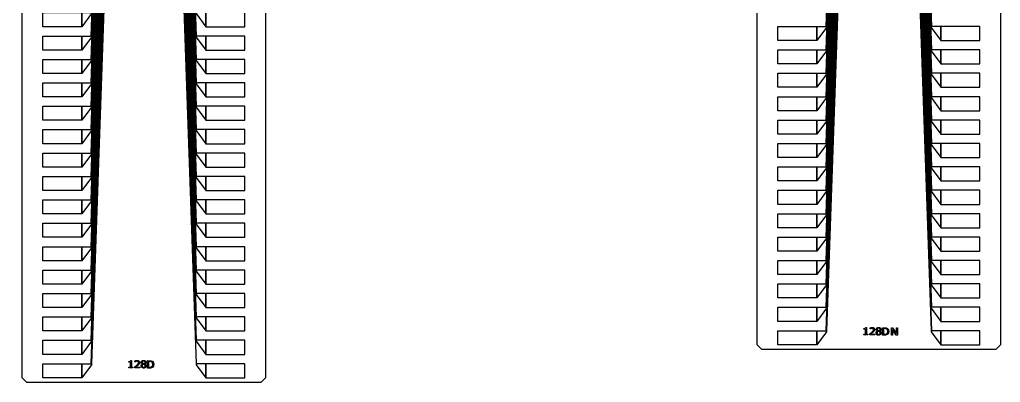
# Model space of a CAD drawing. Header units: inches. Extents: x 106592 to 209533, y 57057 to 74911.
# Drawn here: x 151738 to 156002, y 57127 to 58702 of the extents above; entities that cross this region are included whole.
import ezdxf

# ---------------------------------------------------------------- set-up
doc = ezdxf.new("R2010")
doc.units = ezdxf.units.IN
doc.header["$MEASUREMENT"] = 0
for name, color, linetype in [('metal', 221, 'Continuous'), ('nitride window', 40, 'Continuous'), ('profile', 140, 'Continuous')]:
    doc.layers.add(name, color=color, linetype=linetype)

msp = doc.modelspace()

# ---------------------------------------------------------------- linework, layer by layer
at = {"layer": 'metal'}
for points in [[(155439.2, 63841.8), (155440.8, 63841.8), (155246, 58367.1), (155243.9, 58367.1)], [(155246, 58468.7), (155243.9, 58468.7), (155436, 63841.8), (155437.6, 63841.8)], [(155432.8, 63841.8), (155434.4, 63841.8), (155246, 58570.3), (155243.9, 58570.3)], [(155246, 58671.9), (155243.9, 58671.9), (155429.6, 63841.8), (155431.2, 63841.8)], [(155442.4, 63841.8), (155444, 63841.8), (155246, 58265.5), (155243.9, 58265.5)], [(155445.6, 63841.8), (155447.2, 63841.8), (155246, 58163.9), (155243.9, 58163.9)], [(155471.2, 63841.8), (155472.8, 63841.8), (155246, 57351.1), (155243.9, 57351.1)], [(155468, 63841.8), (155469.6, 63841.8), (155246, 57452.7), (155243.9, 57452.7)], [(155448.8, 63841.8), (155450.4, 63841.8), (155246, 58062.3), (155243.9, 58062.3)], [(155246, 57960.7), (155243.9, 57960.7), (155452, 63841.8), (155453.6, 63841.8)], [(155246, 57859.1), (155243.9, 57859.1), (155455.2, 63841.8), (155456.8, 63841.8)], [(155458.4, 63841.8), (155460, 63841.8), (155246, 57757.5), (155243.9, 57757.5)], [(155246, 57655.9), (155243.9, 57655.9), (155461.6, 63841.8), (155463.2, 63841.8)], [(155464.8, 63841.8), (155466.4, 63841.8), (155246, 57554.3), (155243.9, 57554.3)], [(155476, 63841.8), (155474.4, 63841.8), (155701.1, 57351.1), (155703.2, 57351.1)], [(155479.2, 63841.8), (155477.6, 63841.8), (155701.1, 57452.7), (155703.2, 57452.7)], [(155482.4, 63841.8), (155480.8, 63841.8), (155701.1, 57554.3), (155703.2, 57554.3)], [(155701.1, 57655.9), (155703.2, 57655.9), (155485.6, 63841.8), (155484, 63841.8)], [(155488.8, 63841.8), (155487.2, 63841.8), (155701.1, 57757.5), (155703.2, 57757.5)], [(155701.1, 57859.1), (155703.2, 57859.1), (155492, 63841.8), (155490.4, 63841.8)], [(155701.1, 57960.7), (155703.2, 57960.7), (155495.2, 63841.8), (155493.6, 63841.8)], [(155498.4, 63841.8), (155496.8, 63841.8), (155701.1, 58062.3), (155703.2, 58062.3)], [(155501.6, 63841.8), (155500, 63841.8), (155701.1, 58163.9), (155703.2, 58163.9)], [(155504.8, 63841.8), (155503.2, 63841.8), (155701.1, 58265.5), (155703.2, 58265.5)], [(155508, 63841.8), (155506.4, 63841.8), (155701.1, 58367.1), (155703.2, 58367.1)], [(155701.1, 58468.7), (155703.2, 58468.7), (155511.2, 63841.8), (155509.6, 63841.8)], [(155514.4, 63841.8), (155512.8, 63841.8), (155701.1, 58570.3), (155703.2, 58570.3)], [(155701.1, 58671.9), (155703.2, 58671.9), (155517.6, 63841.8), (155516, 63841.8)], [(152244.1, 63698.7), (152245.7, 63698.7), (152050.9, 58224), (152048.8, 58224)], [(152050.9, 58325.6), (152048.8, 58325.6), (152240.9, 63698.7), (152242.5, 63698.7)], [(152237.7, 63698.7), (152239.3, 63698.7), (152050.9, 58427.2), (152048.8, 58427.2)], [(152050.9, 58528.8), (152048.8, 58528.8), (152234.5, 63698.7), (152236.1, 63698.7)], [(152050.9, 58630.4), (152048.8, 58630.4), (152231.3, 63698.7), (152232.9, 63698.7)], [(152247.3, 63698.7), (152248.9, 63698.7), (152050.9, 58122.4), (152048.8, 58122.4)], [(152250.5, 63698.7), (152252.1, 63698.7), (152050.9, 58020.8), (152048.8, 58020.8)], [(152276.1, 63698.7), (152277.7, 63698.7), (152050.9, 57207.9), (152048.8, 57207.9)], [(152272.9, 63698.7), (152274.5, 63698.7), (152050.9, 57309.6), (152048.8, 57309.6)], [(152253.7, 63698.7), (152255.3, 63698.7), (152050.9, 57919.2), (152048.8, 57919.2)], [(152050.9, 57817.6), (152048.8, 57817.6), (152256.9, 63698.7), (152258.5, 63698.7)], [(152050.9, 57716), (152048.8, 57716), (152260.1, 63698.7), (152261.7, 63698.7)], [(152263.3, 63698.7), (152264.9, 63698.7), (152050.9, 57614.4), (152048.8, 57614.4)], [(152050.9, 57512.8), (152048.8, 57512.8), (152266.5, 63698.7), (152268.1, 63698.7)], [(152269.7, 63698.7), (152271.3, 63698.7), (152050.9, 57411.2), (152048.8, 57411.2)], [(152280.9, 63698.7), (152279.3, 63698.7), (152506, 57207.9), (152508.1, 57207.9)], [(152284.1, 63698.7), (152282.5, 63698.7), (152506, 57309.6), (152508.1, 57309.6)], [(152287.3, 63698.7), (152285.7, 63698.7), (152506, 57411.2), (152508.1, 57411.2)], [(152506, 57512.8), (152508.1, 57512.8), (152290.5, 63698.7), (152288.9, 63698.7)], [(152293.7, 63698.7), (152292.1, 63698.7), (152506, 57614.4), (152508.1, 57614.4)], [(152506, 57716), (152508.1, 57716), (152296.9, 63698.7), (152295.3, 63698.7)], [(152506, 57817.6), (152508.1, 57817.6), (152300.1, 63698.7), (152298.5, 63698.7)], [(152303.3, 63698.7), (152301.7, 63698.7), (152506, 57919.2), (152508.1, 57919.2)], [(152306.5, 63698.7), (152304.9, 63698.7), (152506, 58020.8), (152508.1, 58020.8)], [(152309.7, 63698.7), (152308.1, 63698.7), (152506, 58122.4), (152508.1, 58122.4)], [(152312.9, 63698.7), (152311.3, 63698.7), (152506, 58224), (152508.1, 58224)], [(152506, 58325.6), (152508.1, 58325.6), (152316.1, 63698.7), (152314.5, 63698.7)], [(152319.3, 63698.7), (152317.7, 63698.7), (152506, 58427.2), (152508.1, 58427.2)], [(152506, 58528.8), (152508.1, 58528.8), (152322.5, 63698.7), (152320.9, 63698.7)], [(152506, 58630.4), (152508.1, 58630.4), (152325.7, 63698.7), (152324.1, 63698.7)], [(151839.3, 58732), (152008.6, 58732), (152008.6, 58671), (151839.3, 58671)], [(152008.6, 58671), (152008.6, 58732), (152050.9, 58732), (152050.9, 58727.8), (152008.6, 58671)], [(152548.4, 58671), (152548.4, 58732), (152506, 58732), (152506, 58727.8), (152548.4, 58671)], [(152717.7, 58732), (152548.4, 58732), (152548.4, 58671), (152717.7, 58671)], [(155034.3, 58671.9), (155203.7, 58671.9), (155203.7, 58611), (155034.3, 58611)], [(155203.7, 58611), (155203.7, 58671.9), (155246, 58671.9), (155246, 58667.7), (155203.7, 58611)], [(155743.4, 58611), (155743.4, 58671.9), (155701.1, 58671.9), (155701.1, 58667.7), (155743.4, 58611)], [(155912.8, 58671.9), (155743.4, 58671.9), (155743.4, 58611), (155912.8, 58611)], [(151839.3, 58630.4), (152008.6, 58630.4), (152008.6, 58569.4), (151839.3, 58569.4)], [(152008.6, 58569.4), (152008.6, 58630.4), (152050.9, 58630.4), (152050.9, 58626.2), (152008.6, 58569.4)], [(152548.4, 58569.4), (152548.4, 58630.4), (152506, 58630.4), (152506, 58626.2), (152548.4, 58569.4)], [(152717.7, 58630.4), (152548.4, 58630.4), (152548.4, 58569.4), (152717.7, 58569.4)], [(155034.3, 58570.3), (155203.7, 58570.3), (155203.7, 58509.4), (155034.3, 58509.4)], [(155203.7, 58509.4), (155203.7, 58570.3), (155246, 58570.3), (155246, 58566.1), (155203.7, 58509.4)], [(155743.4, 58509.4), (155743.4, 58570.3), (155701.1, 58570.3), (155701.1, 58566.1), (155743.4, 58509.4)], [(155912.8, 58570.3), (155743.4, 58570.3), (155743.4, 58509.4), (155912.8, 58509.4)], [(151839.3, 58528.8), (152008.6, 58528.8), (152008.6, 58467.8), (151839.3, 58467.8)], [(152008.6, 58467.8), (152008.6, 58528.8), (152050.9, 58528.8), (152050.9, 58524.6), (152008.6, 58467.8)], [(152548.4, 58467.8), (152548.4, 58528.8), (152506, 58528.8), (152506, 58524.6), (152548.4, 58467.8)], [(152717.7, 58528.8), (152548.4, 58528.8), (152548.4, 58467.8), (152717.7, 58467.8)], [(155034.3, 58468.7), (155203.7, 58468.7), (155203.7, 58407.8), (155034.3, 58407.8)], [(155203.7, 58407.8), (155203.7, 58468.7), (155246, 58468.7), (155246, 58464.5), (155203.7, 58407.8)], [(155743.4, 58407.8), (155743.4, 58468.7), (155701.1, 58468.7), (155701.1, 58464.5), (155743.4, 58407.8)], [(155912.8, 58468.7), (155743.4, 58468.7), (155743.4, 58407.8), (155912.8, 58407.8)], [(151839.3, 58427.2), (152008.6, 58427.2), (152008.6, 58366.2), (151839.3, 58366.2)], [(152008.6, 58366.2), (152008.6, 58427.2), (152050.9, 58427.2), (152050.9, 58423), (152008.6, 58366.2)], [(152548.4, 58366.2), (152548.4, 58427.2), (152506, 58427.2), (152506, 58423), (152548.4, 58366.2)], [(152717.7, 58427.2), (152548.4, 58427.2), (152548.4, 58366.2), (152717.7, 58366.2)], [(155034.3, 58367.1), (155203.7, 58367.1), (155203.7, 58306.1), (155034.3, 58306.1)], [(155203.7, 58306.1), (155203.7, 58367.1), (155246, 58367.1), (155246, 58362.9), (155203.7, 58306.1)], [(155743.4, 58306.1), (155743.4, 58367.1), (155701.1, 58367.1), (155701.1, 58362.9), (155743.4, 58306.1)], [(155912.8, 58367.1), (155743.4, 58367.1), (155743.4, 58306.1), (155912.8, 58306.1)], [(151839.3, 58325.6), (152008.6, 58325.6), (152008.6, 58264.6), (151839.3, 58264.6)], [(152008.6, 58264.6), (152008.6, 58325.6), (152050.9, 58325.6), (152050.9, 58321.4), (152008.6, 58264.6)], [(152548.4, 58264.6), (152548.4, 58325.6), (152506, 58325.6), (152506, 58321.4), (152548.4, 58264.6)], [(152717.7, 58325.6), (152548.4, 58325.6), (152548.4, 58264.6), (152717.7, 58264.6)], [(155034.3, 58265.5), (155203.7, 58265.5), (155203.7, 58204.5), (155034.3, 58204.5)], [(155203.7, 58204.5), (155203.7, 58265.5), (155246, 58265.5), (155246, 58261.3), (155203.7, 58204.5)], [(155743.4, 58204.5), (155743.4, 58265.5), (155701.1, 58265.5), (155701.1, 58261.3), (155743.4, 58204.5)], [(155912.8, 58265.5), (155743.4, 58265.5), (155743.4, 58204.5), (155912.8, 58204.5)], [(151839.3, 58224), (152008.6, 58224), (152008.6, 58163), (151839.3, 58163)], [(152008.6, 58163), (152008.6, 58224), (152050.9, 58224), (152050.9, 58219.8), (152008.6, 58163)], [(152548.4, 58163), (152548.4, 58224), (152506, 58224), (152506, 58219.8), (152548.4, 58163)], [(152717.7, 58224), (152548.4, 58224), (152548.4, 58163), (152717.7, 58163)], [(155034.3, 58163.9), (155203.7, 58163.9), (155203.7, 58102.9), (155034.3, 58102.9)], [(155203.7, 58102.9), (155203.7, 58163.9), (155246, 58163.9), (155246, 58159.7), (155203.7, 58102.9)], [(155743.4, 58102.9), (155743.4, 58163.9), (155701.1, 58163.9), (155701.1, 58159.7), (155743.4, 58102.9)], [(155912.8, 58163.9), (155743.4, 58163.9), (155743.4, 58102.9), (155912.8, 58102.9)], [(151839.3, 58122.4), (152008.6, 58122.4), (152008.6, 58061.4), (151839.3, 58061.4)], [(152008.6, 58061.4), (152008.6, 58122.4), (152050.9, 58122.4), (152050.9, 58118.2), (152008.6, 58061.4)], [(152548.4, 58061.4), (152548.4, 58122.4), (152506, 58122.4), (152506, 58118.2), (152548.4, 58061.4)], [(152717.7, 58122.4), (152548.4, 58122.4), (152548.4, 58061.4), (152717.7, 58061.4)], [(155034.3, 58062.3), (155203.7, 58062.3), (155203.7, 58001.3), (155034.3, 58001.3)], [(155203.7, 58001.3), (155203.7, 58062.3), (155246, 58062.3), (155246, 58058.1), (155203.7, 58001.3)], [(155743.4, 58001.3), (155743.4, 58062.3), (155701.1, 58062.3), (155701.1, 58058.1), (155743.4, 58001.3)], [(155912.8, 58062.3), (155743.4, 58062.3), (155743.4, 58001.3), (155912.8, 58001.3)], [(151839.3, 58020.8), (152008.6, 58020.8), (152008.6, 57959.8), (151839.3, 57959.8)], [(152008.6, 57959.8), (152008.6, 58020.8), (152050.9, 58020.8), (152050.9, 58016.5), (152008.6, 57959.8)], [(152548.4, 57959.8), (152548.4, 58020.8), (152506, 58020.8), (152506, 58016.5), (152548.4, 57959.8)], [(152717.7, 58020.8), (152548.4, 58020.8), (152548.4, 57959.8), (152717.7, 57959.8)], [(155034.3, 57960.7), (155203.7, 57960.7), (155203.7, 57899.7), (155034.3, 57899.7)], [(155203.7, 57899.7), (155203.7, 57960.7), (155246, 57960.7), (155246, 57956.5), (155203.7, 57899.7)], [(155743.4, 57899.7), (155743.4, 57960.7), (155701.1, 57960.7), (155701.1, 57956.5), (155743.4, 57899.7)], [(155912.8, 57960.7), (155743.4, 57960.7), (155743.4, 57899.7), (155912.8, 57899.7)], [(151839.3, 57919.2), (152008.6, 57919.2), (152008.6, 57858.2), (151839.3, 57858.2)], [(152008.6, 57858.2), (152008.6, 57919.2), (152050.9, 57919.2), (152050.9, 57914.9), (152008.6, 57858.2)], [(152548.4, 57858.2), (152548.4, 57919.2), (152506, 57919.2), (152506, 57914.9), (152548.4, 57858.2)], [(152717.7, 57919.2), (152548.4, 57919.2), (152548.4, 57858.2), (152717.7, 57858.2)], [(155034.3, 57859.1), (155203.7, 57859.1), (155203.7, 57798.1), (155034.3, 57798.1)], [(155203.7, 57798.1), (155203.7, 57859.1), (155246, 57859.1), (155246, 57854.9), (155203.7, 57798.1)], [(155743.4, 57798.1), (155743.4, 57859.1), (155701.1, 57859.1), (155701.1, 57854.9), (155743.4, 57798.1)], [(155912.8, 57859.1), (155743.4, 57859.1), (155743.4, 57798.1), (155912.8, 57798.1)], [(151839.3, 57817.6), (152008.6, 57817.6), (152008.6, 57756.6), (151839.3, 57756.6)], [(152008.6, 57756.6), (152008.6, 57817.6), (152050.9, 57817.6), (152050.9, 57813.3), (152008.6, 57756.6)], [(152548.4, 57756.6), (152548.4, 57817.6), (152506, 57817.6), (152506, 57813.3), (152548.4, 57756.6)], [(152717.7, 57817.6), (152548.4, 57817.6), (152548.4, 57756.6), (152717.7, 57756.6)], [(155034.3, 57757.5), (155203.7, 57757.5), (155203.7, 57696.5), (155034.3, 57696.5)], [(155203.7, 57696.5), (155203.7, 57757.5), (155246, 57757.5), (155246, 57753.3), (155203.7, 57696.5)], [(155743.4, 57696.5), (155743.4, 57757.5), (155701.1, 57757.5), (155701.1, 57753.3), (155743.4, 57696.5)], [(155912.8, 57757.5), (155743.4, 57757.5), (155743.4, 57696.5), (155912.8, 57696.5)], [(151839.3, 57716), (152008.6, 57716), (152008.6, 57655), (151839.3, 57655)], [(152008.6, 57655), (152008.6, 57716), (152050.9, 57716), (152050.9, 57711.7), (152008.6, 57655)], [(152548.4, 57655), (152548.4, 57716), (152506, 57716), (152506, 57711.7), (152548.4, 57655)], [(152717.7, 57716), (152548.4, 57716), (152548.4, 57655), (152717.7, 57655)], [(155034.3, 57655.9), (155203.7, 57655.9), (155203.7, 57594.9), (155034.3, 57594.9)], [(155203.7, 57594.9), (155203.7, 57655.9), (155246, 57655.9), (155246, 57651.6), (155203.7, 57594.9)], [(155743.4, 57594.9), (155743.4, 57655.9), (155701.1, 57655.9), (155701.1, 57651.6), (155743.4, 57594.9)], [(155912.8, 57655.9), (155743.4, 57655.9), (155743.4, 57594.9), (155912.8, 57594.9)], [(151839.3, 57614.4), (152008.6, 57614.4), (152008.6, 57553.4), (151839.3, 57553.4)], [(152008.6, 57553.4), (152008.6, 57614.4), (152050.9, 57614.4), (152050.9, 57610.1), (152008.6, 57553.4)], [(152548.4, 57553.4), (152548.4, 57614.4), (152506, 57614.4), (152506, 57610.1), (152548.4, 57553.4)], [(152717.7, 57614.4), (152548.4, 57614.4), (152548.4, 57553.4), (152717.7, 57553.4)], [(151839.3, 57512.8), (152008.6, 57512.8), (152008.6, 57451.8), (151839.3, 57451.8)], [(152008.6, 57451.8), (152008.6, 57512.8), (152050.9, 57512.8), (152050.9, 57508.5), (152008.6, 57451.8)], [(152548.4, 57451.8), (152548.4, 57512.8), (152506, 57512.8), (152506, 57508.5), (152548.4, 57451.8)], [(152717.7, 57512.8), (152548.4, 57512.8), (152548.4, 57451.8), (152717.7, 57451.8)], [(155034.3, 57554.3), (155203.7, 57554.3), (155203.7, 57493.3), (155034.3, 57493.3)], [(155203.7, 57493.3), (155203.7, 57554.3), (155246, 57554.3), (155246, 57550), (155203.7, 57493.3)], [(155743.4, 57493.3), (155743.4, 57554.3), (155701.1, 57554.3), (155701.1, 57550), (155743.4, 57493.3)], [(155912.8, 57554.3), (155743.4, 57554.3), (155743.4, 57493.3), (155912.8, 57493.3)], [(155034.3, 57452.7), (155203.7, 57452.7), (155203.7, 57391.7), (155034.3, 57391.7)], [(155203.7, 57391.7), (155203.7, 57452.7), (155246, 57452.7), (155246, 57448.4), (155203.7, 57391.7)], [(155743.4, 57391.7), (155743.4, 57452.7), (155701.1, 57452.7), (155701.1, 57448.4), (155743.4, 57391.7)], [(155912.8, 57452.7), (155743.4, 57452.7), (155743.4, 57391.7), (155912.8, 57391.7)], [(151839.3, 57411.2), (152008.6, 57411.2), (152008.6, 57350.2), (151839.3, 57350.2)], [(152008.6, 57350.2), (152008.6, 57411.2), (152050.9, 57411.2), (152050.9, 57406.9), (152008.6, 57350.2)], [(152548.4, 57350.2), (152548.4, 57411.2), (152506, 57411.2), (152506, 57406.9), (152548.4, 57350.2)], [(152717.7, 57411.2), (152548.4, 57411.2), (152548.4, 57350.2), (152717.7, 57350.2)], [(155034.3, 57351.1), (155203.7, 57351.1), (155203.7, 57290.1), (155034.3, 57290.1)], [(155203.7, 57290.1), (155203.7, 57351.1), (155246, 57351.1), (155246, 57346.8), (155203.7, 57290.1)], [(155408.8, 57360.3), (155410.6, 57360.3), (155411.9, 57360.5), (155413, 57360.8), (155415, 57361.7), (155415.6, 57362.1), (155416.1, 57363.3), (155416.3, 57364.9), (155419.7, 57364.9), (155419.7, 57336), (155426.2, 57336), (155426.1, 57332.6), (155408.8, 57332.6), (155408.8, 57335.9), (155415.5, 57336), (155415.5, 57357.4), (155408.8, 57357.4)], [(155435.1, 57358.8), (155435.1, 57363.3), (155436.8, 57364), (155439.5, 57364.8), (155441.4, 57365.2), (155443.7, 57365.3), (155445.8, 57365.2), (155448.2, 57364.9), (155449.9, 57364.2), (155451.2, 57363.4), (155452.5, 57362.3), (155453.6, 57360.9), (155454.4, 57359.1), (155454.5, 57357.4), (155454.6, 57355.5), (155454.2, 57353), (155453.1, 57350.7), (155451.1, 57347.6), (155448.7, 57345), (155444.6, 57341.4), (155438.9, 57336.4), (155455.8, 57336.3), (155456, 57332.6), (155434.3, 57332.6), (155434.3, 57337.1), (155440.2, 57342.2), (155447, 57348.7), (155449.1, 57352), (155450.3, 57354.8), (155450.2, 57357.8), (155449.3, 57359.4), (155447.7, 57360.9), (155445.4, 57361.4), (155443, 57361.4), (155440.7, 57361), (155437.5, 57360), (155435.5, 57358.9), (155435.3, 57358.8)], [(155472.9, 57365.2), (155474, 57365.2), (155476.8, 57364.6), (155479.4, 57363.6), (155481, 57362.4), (155482.4, 57360.7), (155483.3, 57357.8), (155483.1, 57355.2), (155481.7, 57352.4), (155480.3, 57351), (155478.8, 57350), (155478, 57349.6), (155479.2, 57349), (155480.5, 57348.3), (155482.5, 57346.6), (155483.5, 57344.9), (155484.2, 57342.7), (155484, 57339.6), (155482.8, 57336.5), (155480.7, 57334.3), (155478.1, 57332.8), (155475, 57331.9), (155471.8, 57331.8), (155468.1, 57332.5), (155465, 57334), (155463, 57336.1), (155461.6, 57338.8), (155461.3, 57342.6), (155462.4, 57345.8), (155464.3, 57348), (155466.9, 57349.6), (155467.4, 57349.8), (155470.1, 57348.7), (155468.7, 57347.8), (155467.6, 57346.7), (155466.8, 57345.7), (155466.4, 57344.5), (155465.9, 57342.9), (155466, 57340.2), (155466.9, 57338.3), (155468.5, 57336.7), (155470.8, 57335.6), (155473.2, 57335.4), (155476.4, 57335.8), (155478.4, 57337.2), (155479.4, 57338.9), (155479.7, 57341.2), (155479.7, 57343.1), (155478.7, 57344.6), (155477.8, 57345.6), (155476, 57346.5), (155474.2, 57347.3), (155471.4, 57348.3), (155470.1, 57348.8), (155467.4, 57349.9), (155475.4, 57350.8), (155476.5, 57351.6), (155477.3, 57352.4), (155478.1, 57353.5), (155478.7, 57354.6), (155478.9, 57355.8), (155479.1, 57357.1), (155479, 57358.2), (155478.8, 57358.8), (155478.4, 57359.6), (155477.9, 57360.3), (155477.1, 57361), (155476, 57361.6), (155474.6, 57362), (155473.2, 57362.2), (155471.8, 57362.1), (155470.7, 57361.9), (155469.6, 57361.6), (155468.5, 57361), (155467.6, 57360.1), (155466.9, 57359), (155466.7, 57357.9), (155466.8, 57356.7), (155467.1, 57355.5), (155467.6, 57354.8), (155468.1, 57354.3), (155468.8, 57353.7), (155469.3, 57353.4), (155469.9, 57353), (155472.5, 57351.8), (155475.3, 57350.8), (155467.3, 57349.9), (155466.1, 57350.6), (155465, 57351.4), (155463.9, 57352.4), (155463.3, 57353.3), (155462.8, 57354.3), (155462.5, 57355.2), (155462.4, 57356), (155462.3, 57357.2), (155462.5, 57358.6), (155462.7, 57359.5), (155463.2, 57360.5), (155463.6, 57361.3), (155464.6, 57362.3), (155465.5, 57363.1), (155466.2, 57363.7), (155467.6, 57364.4), (155468.9, 57364.9), (155470.3, 57365.2), (155471, 57365.2), (155471.9, 57365.2)], [(155489.7, 57364.3), (155495.5, 57364.2), (155501.2, 57364.1), (155502.7, 57363.9), (155505.8, 57363.5), (155508.8, 57362.5), (155510.6, 57361.4), (155514.2, 57358.1), (155515.1, 57356.1), (155516.2, 57353.3), (155516.9, 57349.6), (155516.9, 57346), (155516.1, 57342.9), (155514.9, 57339.8), (155512.5, 57336.7), (155509.7, 57334.5), (155506.3, 57333.1), (155503, 57332.4), (155498.8, 57332.1), (155491.4, 57332.2), (155489.8, 57332.2), (155489.7, 57335.8), (155494.1, 57336), (155499.6, 57336), (155502.4, 57336.2), (155504.7, 57336.7), (155506.8, 57337.6), (155508.9, 57339), (155510, 57340.2), (155510.7, 57341.2), (155511.5, 57342.8), (155512, 57344.5), (155512.3, 57346.6), (155512.3, 57348.6), (155512.2, 57350.8), (155511.9, 57352.3), (155511.5, 57353.7), (155510.8, 57355), (155509.9, 57356.4), (155509.2, 57357.1), (155508.3, 57357.9), (155507, 57358.7), (155505.7, 57359.4), (155504, 57360), (155502, 57360.3), (155500.5, 57360.5), (155497.9, 57360.6), (155494, 57360.6), (155494, 57336), (155489.7, 57335.8)], [(155532.6, 57331.8), (155528.7, 57331.9), (155528.7, 57363.7), (155533.2, 57363.7), (155549.9, 57339.4), (155549.9, 57363.9), (155554.5, 57363.9), (155554.5, 57331.7), (155549.5, 57331.7), (155532.8, 57356.7)], [(155743.4, 57290.1), (155743.4, 57351.1), (155701.1, 57351.1), (155701.1, 57346.8), (155743.4, 57290.1)], [(155912.8, 57351.1), (155743.4, 57351.1), (155743.4, 57290.1), (155912.8, 57290.1)], [(151839.3, 57309.6), (152008.6, 57309.6), (152008.6, 57248.6), (151839.3, 57248.6)], [(152008.6, 57248.6), (152008.6, 57309.6), (152050.9, 57309.6), (152050.9, 57305.3), (152008.6, 57248.6)], [(152548.4, 57248.6), (152548.4, 57309.6), (152506, 57309.6), (152506, 57305.3), (152548.4, 57248.6)], [(152717.7, 57309.6), (152548.4, 57309.6), (152548.4, 57248.6), (152717.7, 57248.6)], [(152213.8, 57217.1), (152215.6, 57217.2), (152216.8, 57217.4), (152217.9, 57217.7), (152219.9, 57218.6), (152220.5, 57219), (152221, 57220.2), (152221.3, 57221.7), (152224.6, 57221.7), (152224.6, 57192.9), (152231.1, 57192.9), (152231, 57189.5), (152213.8, 57189.5), (152213.8, 57192.8), (152220.4, 57192.9), (152220.4, 57214.2), (152213.8, 57214.2)], [(152240, 57215.7), (152240, 57220.1), (152241.7, 57220.9), (152244.4, 57221.6), (152246.3, 57222.1), (152248.6, 57222.2), (152250.8, 57222.1), (152253.2, 57221.7), (152254.8, 57221.1), (152256.1, 57220.3), (152257.4, 57219.2), (152258.5, 57217.7), (152259.3, 57216), (152259.5, 57214.3), (152259.5, 57212.4), (152259.1, 57209.9), (152258, 57207.6), (152256, 57204.5), (152253.6, 57201.9), (152249.6, 57198.2), (152243.8, 57193.3), (152260.8, 57193.2), (152260.9, 57189.5), (152239.2, 57189.5), (152239.2, 57194), (152245.1, 57199.1), (152251.9, 57205.6), (152254.1, 57208.9), (152255.2, 57211.7), (152255.1, 57214.7), (152254.2, 57216.3), (152252.6, 57217.7), (152250.4, 57218.3), (152248, 57218.3), (152245.7, 57217.9), (152242.5, 57216.8), (152240.4, 57215.8), (152240.3, 57215.7)], [(152277.9, 57222.1), (152278.9, 57222), (152281.7, 57221.5), (152284.3, 57220.5), (152285.9, 57219.2), (152287.3, 57217.5), (152288.2, 57214.7), (152288.1, 57212.1), (152286.7, 57209.3), (152285.2, 57207.9), (152283.7, 57206.9), (152282.9, 57206.5), (152284.1, 57205.9), (152285.4, 57205.2), (152287.4, 57203.5), (152288.4, 57201.8), (152289.1, 57199.6), (152289, 57196.4), (152287.7, 57193.4), (152285.6, 57191.2), (152283.1, 57189.7), (152279.9, 57188.8), (152276.7, 57188.7), (152273.1, 57189.4), (152269.9, 57190.9), (152268, 57193), (152266.5, 57195.7), (152266.2, 57199.5), (152267.3, 57202.7), (152269.2, 57204.9), (152271.8, 57206.4), (152272.3, 57206.6), (152275.1, 57205.6), (152273.6, 57204.7), (152272.5, 57203.6), (152271.8, 57202.6), (152271.3, 57201.4), (152270.8, 57199.8), (152270.9, 57197.1), (152271.8, 57195.2), (152273.5, 57193.6), (152275.7, 57192.5), (152278.1, 57192.3), (152281.3, 57192.6), (152283.3, 57194), (152284.3, 57195.8), (152284.7, 57198.1), (152284.6, 57200), (152283.6, 57201.5), (152282.7, 57202.5), (152280.9, 57203.4), (152279.1, 57204.1), (152276.3, 57205.1), (152275, 57205.6), (152272.3, 57206.8), (152280.3, 57207.6), (152281.5, 57208.5), (152282.3, 57209.3), (152283.1, 57210.4), (152283.6, 57211.5), (152283.9, 57212.6), (152284, 57214), (152283.9, 57215), (152283.8, 57215.6), (152283.4, 57216.5), (152282.9, 57217.1), (152282, 57217.8), (152280.9, 57218.5), (152279.5, 57218.9), (152278.2, 57219), (152276.8, 57219), (152275.7, 57218.8), (152274.5, 57218.5), (152273.5, 57217.8), (152272.5, 57217), (152271.9, 57215.9), (152271.7, 57214.8), (152271.7, 57213.6), (152272, 57212.4), (152272.5, 57211.7), (152273, 57211.1), (152273.7, 57210.5), (152274.2, 57210.2), (152274.9, 57209.9), (152277.4, 57208.7), (152280.2, 57207.7), (152272.2, 57206.8), (152271, 57207.5), (152270, 57208.3), (152268.9, 57209.3), (152268.2, 57210.2), (152267.7, 57211.2), (152267.5, 57212.1), (152267.3, 57212.8), (152267.3, 57214.1), (152267.4, 57215.5), (152267.6, 57216.4), (152268.1, 57217.4), (152268.6, 57218.2), (152269.5, 57219.2), (152270.4, 57220), (152271.2, 57220.6), (152272.5, 57221.3), (152273.8, 57221.8), (152275.2, 57222), (152275.9, 57222.1), (152276.9, 57222.1)], [(152294.7, 57221.2), (152300.5, 57221.1), (152306.1, 57221), (152307.6, 57220.8), (152310.7, 57220.4), (152313.7, 57219.4), (152315.5, 57218.3), (152319.1, 57214.9), (152320, 57213), (152321.2, 57210.2), (152321.8, 57206.5), (152321.8, 57202.9), (152321.1, 57199.7), (152319.8, 57196.7), (152317.4, 57193.6), (152314.6, 57191.4), (152311.3, 57189.9), (152307.9, 57189.3), (152303.8, 57189), (152296.3, 57189.1), (152294.7, 57189.1), (152294.7, 57192.7), (152299, 57192.9), (152304.6, 57192.8), (152307.4, 57193.1), (152309.7, 57193.6), (152311.8, 57194.5), (152313.8, 57195.9), (152314.9, 57197.1), (152315.6, 57198), (152316.4, 57199.7), (152316.9, 57201.4), (152317.3, 57203.5), (152317.3, 57205.5), (152317.2, 57207.6), (152316.8, 57209.2), (152316.4, 57210.6), (152315.8, 57211.9), (152314.8, 57213.3), (152314.1, 57214), (152313.2, 57214.8), (152312, 57215.6), (152310.6, 57216.3), (152308.9, 57216.9), (152306.9, 57217.2), (152305.5, 57217.4), (152302.9, 57217.5), (152298.9, 57217.5), (152298.9, 57192.9), (152294.7, 57192.7)], [(151839.3, 57207.9), (152008.6, 57207.9), (152008.6, 57147), (151839.3, 57147)], [(152008.6, 57147), (152008.6, 57207.9), (152050.9, 57207.9), (152050.9, 57203.7), (152008.6, 57147)], [(152548.4, 57147), (152548.4, 57207.9), (152506, 57207.9), (152506, 57203.7), (152548.4, 57147)], [(152717.7, 57207.9), (152548.4, 57207.9), (152548.4, 57147), (152717.7, 57147)]]:
    msp.add_lwpolyline(points, close=True, dxfattribs=at)
at = {"layer": 'nitride window'}
for points in [[(151839.3, 58732), (152008.6, 58732), (152008.6, 58671), (151839.3, 58671)], [(152717.7, 58732), (152548.4, 58732), (152548.4, 58671), (152717.7, 58671)], [(155034.3, 58671.9), (155203.7, 58671.9), (155203.7, 58611), (155034.3, 58611)], [(155912.8, 58671.9), (155743.4, 58671.9), (155743.4, 58611), (155912.8, 58611)], [(151839.3, 58630.4), (152008.6, 58630.4), (152008.6, 58569.4), (151839.3, 58569.4)], [(152717.7, 58630.4), (152548.4, 58630.4), (152548.4, 58569.4), (152717.7, 58569.4)], [(155034.3, 58570.3), (155203.7, 58570.3), (155203.7, 58509.4), (155034.3, 58509.4)], [(155912.8, 58570.3), (155743.4, 58570.3), (155743.4, 58509.4), (155912.8, 58509.4)], [(151839.3, 58528.8), (152008.6, 58528.8), (152008.6, 58467.8), (151839.3, 58467.8)], [(152717.7, 58528.8), (152548.4, 58528.8), (152548.4, 58467.8), (152717.7, 58467.8)], [(155034.3, 58468.7), (155203.7, 58468.7), (155203.7, 58407.8), (155034.3, 58407.8)], [(155912.8, 58468.7), (155743.4, 58468.7), (155743.4, 58407.8), (155912.8, 58407.8)], [(151839.3, 58427.2), (152008.6, 58427.2), (152008.6, 58366.2), (151839.3, 58366.2)], [(152717.7, 58427.2), (152548.4, 58427.2), (152548.4, 58366.2), (152717.7, 58366.2)], [(155034.3, 58367.1), (155203.7, 58367.1), (155203.7, 58306.1), (155034.3, 58306.1)], [(155912.8, 58367.1), (155743.4, 58367.1), (155743.4, 58306.1), (155912.8, 58306.1)], [(151839.3, 58325.6), (152008.6, 58325.6), (152008.6, 58264.6), (151839.3, 58264.6)], [(152717.7, 58325.6), (152548.4, 58325.6), (152548.4, 58264.6), (152717.7, 58264.6)], [(155034.3, 58265.5), (155203.7, 58265.5), (155203.7, 58204.5), (155034.3, 58204.5)], [(155912.8, 58265.5), (155743.4, 58265.5), (155743.4, 58204.5), (155912.8, 58204.5)], [(151839.3, 58224), (152008.6, 58224), (152008.6, 58163), (151839.3, 58163)], [(152717.7, 58224), (152548.4, 58224), (152548.4, 58163), (152717.7, 58163)], [(155034.3, 58163.9), (155203.7, 58163.9), (155203.7, 58102.9), (155034.3, 58102.9)], [(155912.8, 58163.9), (155743.4, 58163.9), (155743.4, 58102.9), (155912.8, 58102.9)], [(151839.3, 58122.4), (152008.6, 58122.4), (152008.6, 58061.4), (151839.3, 58061.4)], [(152717.7, 58122.4), (152548.4, 58122.4), (152548.4, 58061.4), (152717.7, 58061.4)], [(155034.3, 58062.3), (155203.7, 58062.3), (155203.7, 58001.3), (155034.3, 58001.3)], [(155912.8, 58062.3), (155743.4, 58062.3), (155743.4, 58001.3), (155912.8, 58001.3)], [(151839.3, 58020.8), (152008.6, 58020.8), (152008.6, 57959.8), (151839.3, 57959.8)], [(152717.7, 58020.8), (152548.4, 58020.8), (152548.4, 57959.8), (152717.7, 57959.8)], [(155034.3, 57960.7), (155203.7, 57960.7), (155203.7, 57899.7), (155034.3, 57899.7)], [(155912.8, 57960.7), (155743.4, 57960.7), (155743.4, 57899.7), (155912.8, 57899.7)], [(151839.3, 57919.2), (152008.6, 57919.2), (152008.6, 57858.2), (151839.3, 57858.2)], [(152717.7, 57919.2), (152548.4, 57919.2), (152548.4, 57858.2), (152717.7, 57858.2)], [(155034.3, 57859.1), (155203.7, 57859.1), (155203.7, 57798.1), (155034.3, 57798.1)], [(155912.8, 57859.1), (155743.4, 57859.1), (155743.4, 57798.1), (155912.8, 57798.1)], [(151839.3, 57817.6), (152008.6, 57817.6), (152008.6, 57756.6), (151839.3, 57756.6)], [(152717.7, 57817.6), (152548.4, 57817.6), (152548.4, 57756.6), (152717.7, 57756.6)], [(155034.3, 57757.5), (155203.7, 57757.5), (155203.7, 57696.5), (155034.3, 57696.5)], [(155912.8, 57757.5), (155743.4, 57757.5), (155743.4, 57696.5), (155912.8, 57696.5)], [(151839.3, 57716), (152008.6, 57716), (152008.6, 57655), (151839.3, 57655)], [(152717.7, 57716), (152548.4, 57716), (152548.4, 57655), (152717.7, 57655)], [(155034.3, 57655.9), (155203.7, 57655.9), (155203.7, 57594.9), (155034.3, 57594.9)], [(155912.8, 57655.9), (155743.4, 57655.9), (155743.4, 57594.9), (155912.8, 57594.9)], [(151839.3, 57614.4), (152008.6, 57614.4), (152008.6, 57553.4), (151839.3, 57553.4)], [(152717.7, 57614.4), (152548.4, 57614.4), (152548.4, 57553.4), (152717.7, 57553.4)], [(151839.3, 57512.8), (152008.6, 57512.8), (152008.6, 57451.8), (151839.3, 57451.8)], [(152717.7, 57512.8), (152548.4, 57512.8), (152548.4, 57451.8), (152717.7, 57451.8)], [(155034.3, 57554.3), (155203.7, 57554.3), (155203.7, 57493.3), (155034.3, 57493.3)], [(155912.8, 57554.3), (155743.4, 57554.3), (155743.4, 57493.3), (155912.8, 57493.3)], [(155034.3, 57452.7), (155203.7, 57452.7), (155203.7, 57391.7), (155034.3, 57391.7)], [(155912.8, 57452.7), (155743.4, 57452.7), (155743.4, 57391.7), (155912.8, 57391.7)], [(151839.3, 57411.2), (152008.6, 57411.2), (152008.6, 57350.2), (151839.3, 57350.2)], [(152717.7, 57411.2), (152548.4, 57411.2), (152548.4, 57350.2), (152717.7, 57350.2)], [(155034.3, 57351.1), (155203.7, 57351.1), (155203.7, 57290.1), (155034.3, 57290.1)], [(155912.8, 57351.1), (155743.4, 57351.1), (155743.4, 57290.1), (155912.8, 57290.1)], [(151839.3, 57309.6), (152008.6, 57309.6), (152008.6, 57248.6), (151839.3, 57248.6)], [(152717.7, 57309.6), (152548.4, 57309.6), (152548.4, 57248.6), (152717.7, 57248.6)], [(151839.3, 57207.9), (152008.6, 57207.9), (152008.6, 57147), (151839.3, 57147)], [(152717.7, 57207.9), (152548.4, 57207.9), (152548.4, 57147), (152717.7, 57147)]]:
    msp.add_lwpolyline(points, close=True, dxfattribs=at)
at = {"layer": 'profile'}
for points in [[(154945.3, 63975.3), (155203.6, 64331.5), (155743.6, 64331.5), (156001.8, 63975.3), (156001.8, 57290.1), (155981.8, 57270.1), (154965.3, 57270.1), (154945.3, 57290.1)], [(151750.2, 63832.2), (151738.5, 64188.4), (152818.5, 64188.4), (152806.8, 63832.2), (152806.8, 57147), (152786.8, 57127), (151770.2, 57127), (151750.2, 57147)]]:
    msp.add_lwpolyline(points, close=True, dxfattribs=at)

doc.saveas('drawing.dxf')
